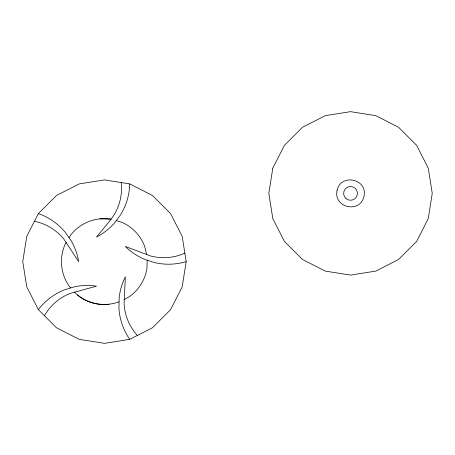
<?xml version="1.0" encoding="UTF-8"?>
<svg xmlns="http://www.w3.org/2000/svg" width="455" height="455" viewBox="0 0 455 455"><rect width="100%" height="100%" fill="white"/><g stroke="black" fill="none" stroke-linecap="round" stroke-linejoin="round"><path stroke-width="0.68" d="M147.158 260.317L146.948 268.353A43.009 43.009 0 0 1 129.749 296.421L124.073 299.623M186.186 261.625L182.188 286.877L170.579 309.656L152.505 327.736L129.721 339.345L104.468 343.343L79.215 339.345L56.437 327.736L38.356 309.656L26.748 286.877L22.75 261.625L26.748 236.373L38.356 213.588L56.437 195.513L79.215 183.905L104.468 179.907L129.721 183.905L152.505 195.513L170.579 213.588L182.188 236.373L186.186 261.625A61.436 61.436 0 0 1 153.688 262.387L143.336 258.798A61.436 61.436 0 0 1 125.347 246.456L150.537 255.96A51.131 51.131 0 0 0 184.844 253.128M69.166 237.59L71.043 234.558A43.009 43.009 0 0 1 111.196 219.145L113.318 216.057A51.131 51.131 0 0 0 121.223 182.557M66.276 242.407L65.179 244.13A43.009 43.009 0 0 0 69.672 286.906L70.696 287.77M74.387 292.013C85.597 303.627 103.825 307.552 118.903 301.824M99.975 218.849L111.196 219.145L96.494 237.083A61.436 61.436 0 0 0 113.796 223.786L120.404 215.05A61.436 61.436 0 0 0 129.721 183.905M116.417 220.618L121.963 222.33A43.009 43.009 0 0 1 144.622 246.212L146.664 254.72M108.967 304.401A43.009 43.009 0 0 1 77.401 295.05M38.356 213.588A61.436 61.436 0 0 1 65.099 232.078L71.361 241.065A61.436 61.436 0 0 1 78.664 261.625L63.871 239.125A51.131 51.131 0 0 0 34.449 221.255M38.356 309.656A61.436 61.436 0 0 1 64.2 289.937L74.683 286.752A61.436 61.436 0 0 1 96.494 286.167L70.525 293.282A51.131 51.131 0 0 0 44.442 315.742M129.721 339.345A61.436 61.436 0 0 1 118.954 308.666L119.165 297.718A61.436 61.436 0 0 1 125.347 276.794L124.09 303.69A51.131 51.131 0 0 0 137.387 335.437M337.07 190.514C333.174 207.958 360.457 213.753 363.994 196.236C367.885 178.798 340.607 172.997 337.07 190.514M272.812 168.123L268.814 193.375L272.812 218.627L284.421 241.412L302.495 259.486L325.279 271.095L350.532 275.093L375.784 271.095L398.563 259.486L416.643 241.412L428.252 218.627L432.25 193.375L428.252 168.123L416.643 145.344L398.563 127.263L375.784 115.655L350.532 111.657L325.279 115.655L302.495 127.263L284.421 145.344L272.812 168.123M345.925 198.488A6.882 6.882 0 0 0 357.26 194.808A6.882 6.882 0 0 0 348.405 186.829A6.882 6.882 0 0 0 345.925 198.488"/></g></svg>
